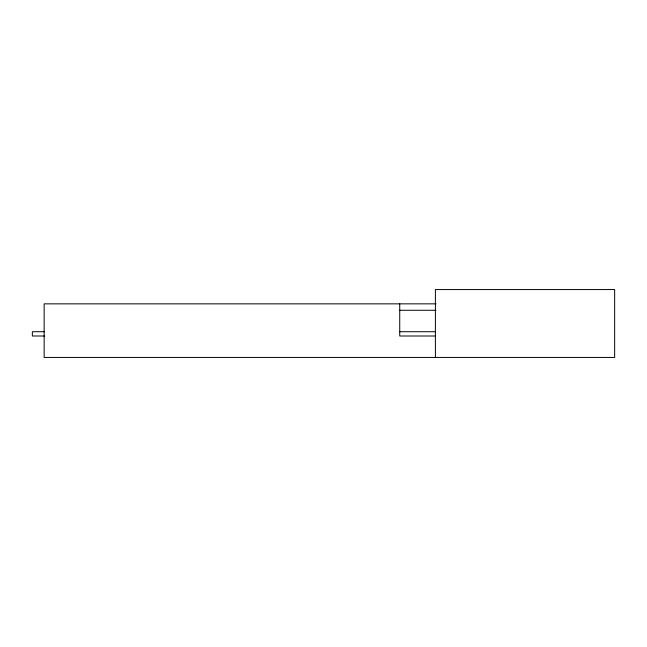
<?xml version="1.0" encoding="UTF-8"?>
<svg xmlns="http://www.w3.org/2000/svg" width="647" height="647" viewBox="0 0 647 647"><rect width="100%" height="100%" fill="white"/><g stroke="black" fill="none" stroke-linecap="round" stroke-linejoin="round"><path stroke-width="0.97" d="M436.054 303.847L44.142 303.847L44.142 357.443L614.65 357.443L614.65 289.557L435.399 289.557L435.399 357.443M399.733 310.277L435.973 310.277M44.465 331.717L32.35 331.717L32.35 336.003L44.465 336.003M399.733 331.717L435.399 331.717M435.399 336.003L399.733 336.003L399.733 303.847"/></g></svg>
